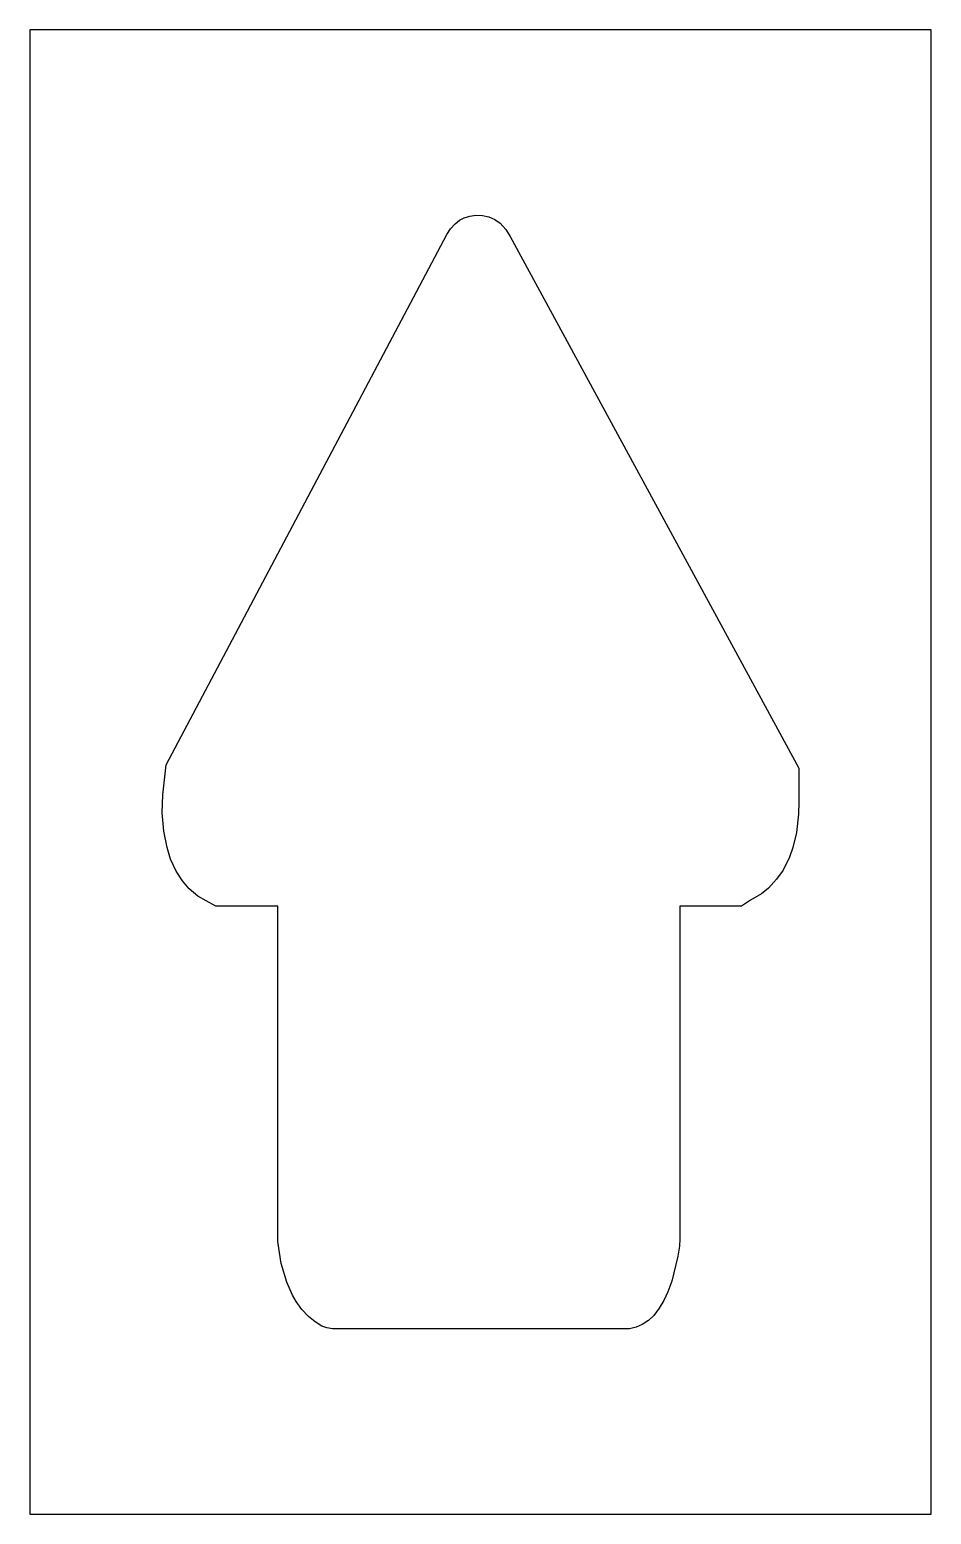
# Model space of a CAD drawing. Header units: inches. Extents: x 0 to 34, y 0 to 56.
import ezdxf

# ---------------------------------------------------------------- set-up
doc = ezdxf.new("R2010")
doc.units = ezdxf.units.IN
doc.header["$MEASUREMENT"] = 0
doc.layers.add('CUT', color=1, linetype='Continuous')

msp = doc.modelspace()

# ---------------------------------------------------------------- linework, layer by layer
at = {"layer": 'CUT'}
for points in [[(0, 0), (34, 0), (34, 56), (0, 56)], [(6.336, 23.321), (6.017, 23.599), (5.757, 23.898), (5.528, 24.255), (5.315, 24.717), (5.178, 25.148), (5.055, 25.766), (5, 26.459), (5.016, 27.137), (5.143, 28.265), (15.727, 48.274), (15.868, 48.484), (16.039, 48.671), (16.213, 48.811), (16.386, 48.903), (16.598, 48.972), (16.82, 49), (17.071, 48.993), (17.313, 48.945), (17.541, 48.844), (17.744, 48.696), (17.952, 48.467), (18.117, 48.204), (29, 28.15), (29, 26.876), (28.987, 26.411), (28.914, 25.722), (28.781, 25.155), (28.65, 24.783), (28.41, 24.302), (28.166, 23.955), (27.857, 23.624), (27.596, 23.408), (27.183, 23.162), (26.847, 22.94), (24.521, 22.94), (24.521, 10.395), (24.5, 10.119), (24.439, 9.741), (24.212, 8.796), (24.07, 8.397), (23.916, 8.063), (23.743, 7.771), (23.537, 7.502), (23.333, 7.308), (23.097, 7.156), (22.866, 7.06), (22.624, 7), (11.421, 7), (11.201, 7.028), (11.02, 7.094), (10.759, 7.259), (10.52, 7.458), (10.268, 7.726), (10.053, 8.024), (9.915, 8.27), (9.693, 8.758), (9.486, 9.464), (9.356, 10.29), (9.356, 22.94), (7.015, 22.94), (6.653, 23.135)]]:
    msp.add_lwpolyline(points, close=True, dxfattribs=at)

doc.saveas('drawing.dxf')
